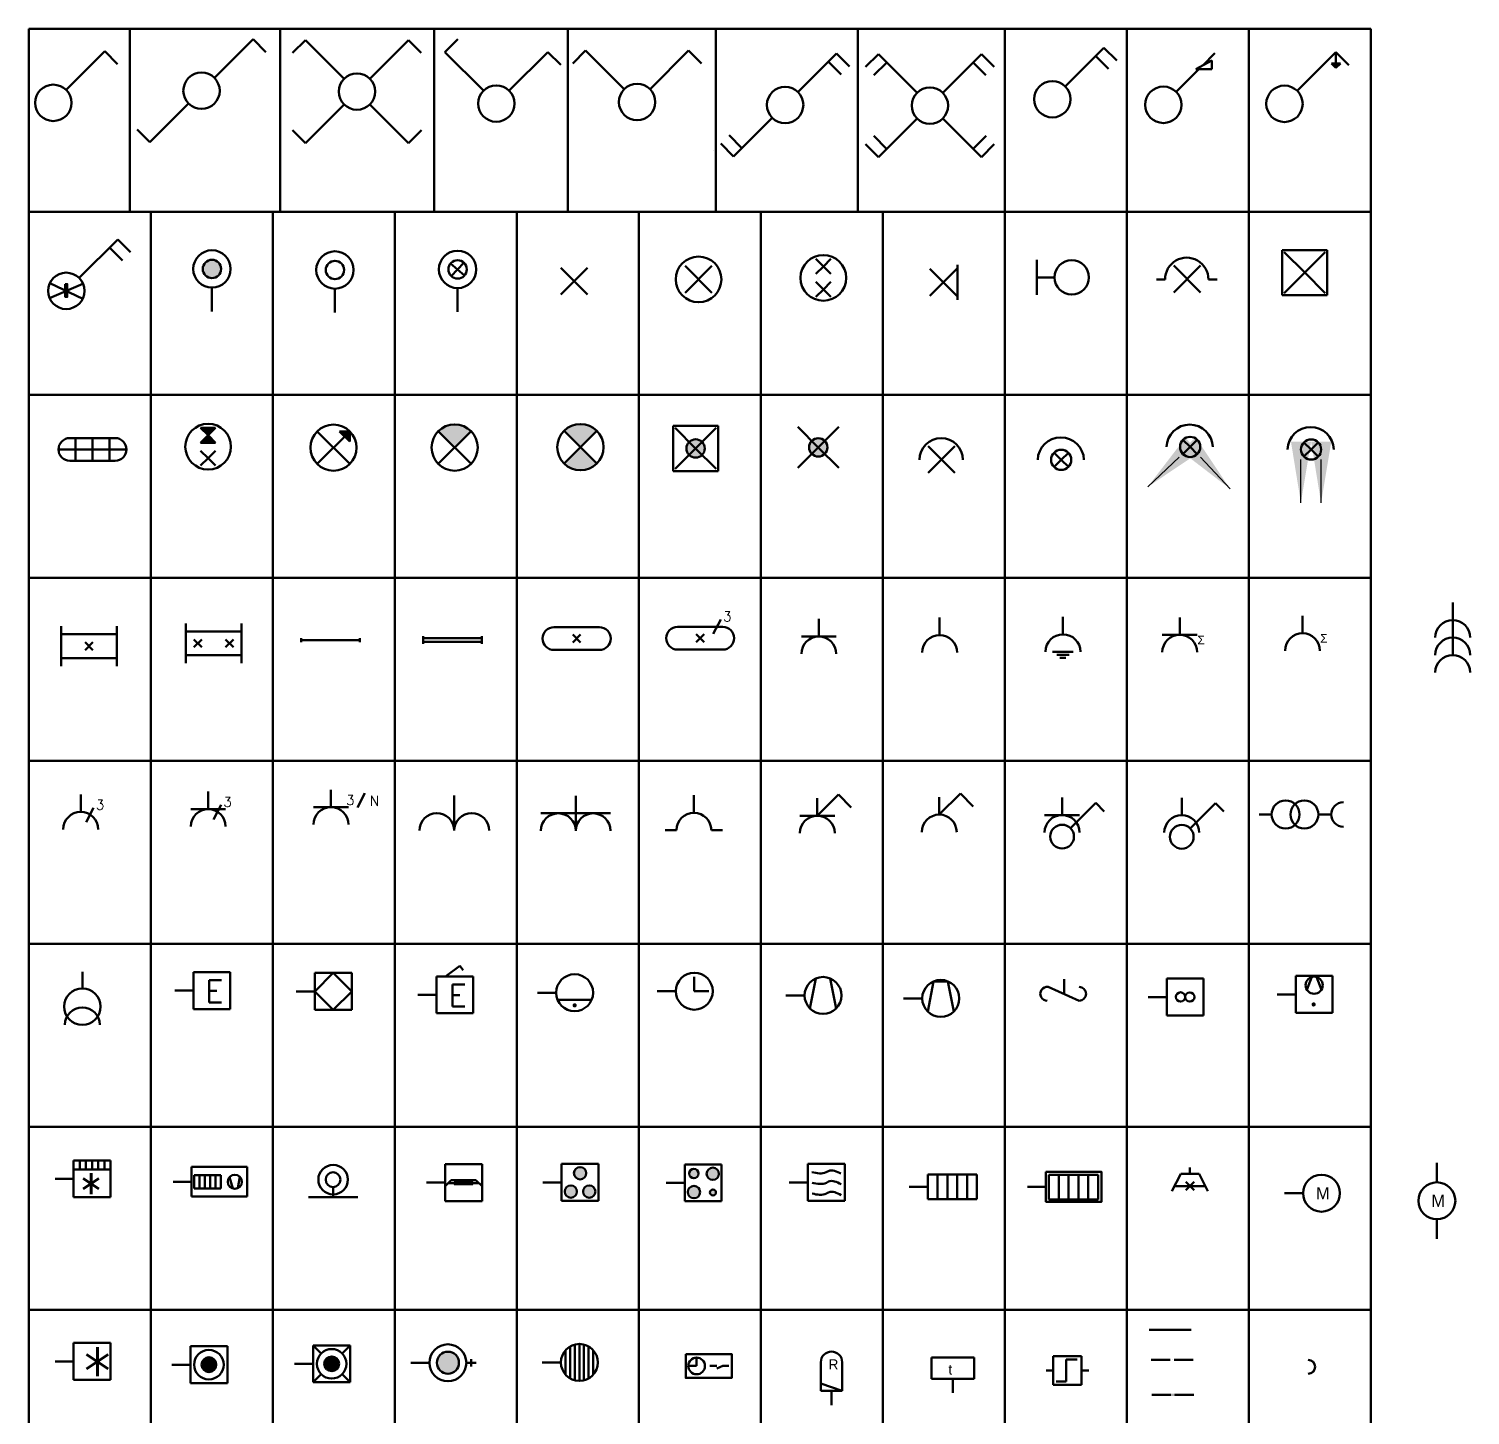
# Model space of a CAD drawing. Header units: millimetres. Extents: x 233497.7 to 233515.2, y 15916.2 to 15927.4.
# Drawn here: x 233508.78 to 233514.68, y 15921.74 to 15927.42 of the extents above; entities that cross this region are included whole.
import ezdxf

# ---------------------------------------------------------------- set-up
doc = ezdxf.new("R2010")
doc.units = ezdxf.units.MM
doc.header["$LTSCALE"] = 8
doc.layers.add('S_2', color=7, linetype='Continuous', lineweight=50)
doc.styles.add('ROMANS', font='romans')
doc.styles.get("Standard").update_dxf_attribs({"font": 'BRLNSR.TTF'})
doc.styles.add('TXT', font='romans.shx')
doc.dimstyles.new('ISO-25', dxfattribs={"dimtxt": 0.2, "dimasz": 0.25, "dimexe": 0.25, "dimexo": 0.009, "dimgap": 0.05, "dimtad": 1, "dimzin": 1, "dimdsep": 46, "dimtxsty": 'Standard', "dimblk": 'ARCHTICK', "dimcen": 0.25, "dimclrd": 3, "dimclre": 1, "dimclrt": 2, "dimadec": 0, "dimazin": 0, "dimtfac": 1, "dimtmove": 1, "dimatfit": 3, "dimfxl": 1, "dimarcsym": 0})

# ---------------------------------------------------------------- blocks, each defined once
blk = doc.blocks.new('A$C19B327CB')
for p, q in [((2, 6.17), (8.17, 0)), ((8.17, 6.17), (2, 0))]:
    blk.add_line(p, q)
blk.add_arc((5, 3), 5, 360, 180)
blk = doc.blocks.new('_ArchTick')
at = {"color": 0, "linetype": 'ByBlock', "const_width": 0.15}
blk.add_lwpolyline([(-0.5, -0.5), (0.5, 0.5)], dxfattribs=at)

msp = doc.modelspace()

# ---------------------------------------------------------------- hatches: boundary and pattern name
at = {"layer": 'S_2'}
for points in [[(233514.1344, 15927.2628), (233514.1524, 15927.2807), (233514.1165, 15927.2807)], [(233510.59, 15925.7735, 0.414214), (233510.456, 15925.7735), (233510.523, 15925.7065)], [(233511.1051, 15925.775, 0.414214), (233510.9711, 15925.775), (233511.0381, 15925.708)], [(233511.006, 15923.4202, 1), (233511.0232, 15923.4202, 1)], [(233514.0344, 15923.424, 1), (233514.0516, 15923.424, 1)], [(233509.5461, 15921.9478, 1), (233509.4856, 15921.9478, 1)], [(233510.0493, 15921.9514, 1), (233509.9888, 15921.9514, 1)], [(233510.5407, 15921.9556, 1), (233510.45, 15921.9556, 1)]]:
    msp.add_hatch(color=256, dxfattribs=at).paths.add_polyline_path(points)
at = {"layer": 'S_2', "ltscale": 2}
h = msp.add_hatch(color=256, dxfattribs=at)
h.dxf.hatch_style = 1
edge = h.paths.add_edge_path()
edge.add_arc((233509.5284, 15926.4384), 0.0376, 0, 360)
at = {"layer": 'S_2', "ltscale": 0.3}
h = msp.add_hatch(color=256, dxfattribs=at)
h.dxf.hatch_style = 1
h.paths.add_polyline_path([(233508.9274, 15926.3765), (233508.9351, 15926.3765), (233508.9351, 15926.3235), (233508.9274, 15926.3235)])
h = msp.add_hatch(color=256, dxfattribs=at)
h.dxf.hatch_style = 1
h.paths.add_polyline_path([(233509.482, 15925.7879), (233509.5128, 15925.7571), (233509.5435, 15925.7879)])
h.paths.add_polyline_path([(233509.482, 15925.7264), (233509.5435, 15925.7264), (233509.5128, 15925.7571)])
at = {"layer": 'S_2'}
h = msp.add_hatch(color=256, dxfattribs=at)
h.paths.add_polyline_path([(233510.0933, 15925.7728), (233510.0511, 15925.7728), (233510.0722, 15925.7517)])
h.paths.add_polyline_path([(233510.0933, 15925.7728), (233510.0722, 15925.7517), (233510.0933, 15925.7306)])
at = {"layer": 'S_2', "ltscale": 2}
h = msp.add_hatch(color=256, dxfattribs=at)
h.dxf.hatch_style = 1
edge = h.paths.add_edge_path()
edge.add_arc((233512.0129, 15925.7072), 0.0376, 0, 360)
at = {"layer": 'S_2', "ltscale": 0.3}
h = msp.add_hatch(color=256, dxfattribs=at)
h.dxf.hatch_style = 1
h.paths.add_polyline_path([(233511.1051, 15925.641), (233511.0381, 15925.708), (233510.9711, 15925.641, 0.414214)])
at = {"layer": 'S_2', "ltscale": 2}
h = msp.add_hatch(color=256, dxfattribs=at)
h.dxf.hatch_style = 1
edge = h.paths.add_edge_path()
edge.add_arc((233511.5102, 15925.7027), 0.0376, 0, 360)
at = {"layer": 'S_2'}
h = msp.add_hatch(color=256, dxfattribs=at)
h.paths.add_polyline_path([(233511.0621, 15922.7325, 1), (233511.0117, 15922.7325, 1)])
h.paths.add_polyline_path([(233511.0999, 15922.6569, 1), (233511.0495, 15922.6569, 1)])
h.paths.add_polyline_path([(233511.0243, 15922.6569, 1), (233510.9739, 15922.6569, 1)])
h = msp.add_hatch(color=256, dxfattribs=at)
h.paths.add_polyline_path([(233511.5224, 15922.7309, 1), (233511.484, 15922.7309, 1)])
h.paths.add_polyline_path([(233511.6059, 15922.7302, 1), (233511.5555, 15922.7302, 1)])
h.paths.add_polyline_path([(233511.5937, 15922.6536, 1), (233511.5692, 15922.6536, 1)])
h.paths.add_polyline_path([(233511.5289, 15922.6553, 1), (233511.4785, 15922.6553, 1)])

# ---------------------------------------------------------------- linework, layer by layer
at = {"layer": 'S_2', "ltscale": 0.3}
for p, q in [((233508.778, 15916.1725), (233508.778, 15927.4225)), ((233509.1919, 15927.4225), (233509.1919, 15926.6725)), ((233509.8076, 15927.4225), (233509.8076, 15926.6725)), ((233510.4387, 15927.4225), (233510.4387, 15926.6725)), ((233510.9871, 15927.4225), (233510.9871, 15926.6725)), ((233511.5927, 15927.4225), (233511.5927, 15926.6725)), ((233512.175, 15927.4225), (233512.175, 15926.6725)), ((233513.1757, 15927.2848), (233513.1757, 15927.2848)), ((233513.6251, 15927.293), (233513.5606, 15927.257)), ((233513.6251, 15927.257), (233513.6251, 15927.293)), ((233513.5606, 15927.257), (233513.6251, 15927.257)), ((233511.5836, 15926.9258), (233511.5836, 15926.9258)), ((233512.233, 15926.9232), (233512.233, 15926.9232)), ((233510.5065, 15926.4612), (233510.5632, 15926.4119)), ((233510.5605, 15926.464), (233510.5092, 15926.4091)), ((233512.5841, 15926.4553), (233512.5841, 15926.3116)), ((233512.909, 15926.4757), (233512.909, 15926.332)), ((233512.9802, 15926.4038), (233512.909, 15926.4038)), ((233508.9999, 15926.378), (233508.8627, 15926.3192)), ((233508.864, 15926.3808), (233508.9986, 15926.3163)), ((233508.9313, 15926.3765), (233508.9313, 15926.38)), ((233508.9313, 15926.32), (233508.9313, 15926.3235)), ((233509.482, 15925.7879), (233509.5435, 15925.7879)), ((233509.482, 15925.7264), (233509.5435, 15925.7264)), ((233513.0086, 15925.6561), (233512.9793, 15925.6854)), ((233513.0086, 15925.6561), (233513.0378, 15925.6854)), ((233513.5368, 15925.709), (233513.5075, 15925.7382)), ((233513.5368, 15925.709), (233513.5075, 15925.6797)), ((233513.5368, 15925.709), (233513.566, 15925.7382)), ((233513.5368, 15925.709), (233513.566, 15925.6797)), ((233514.0325, 15925.6984), (233514.0032, 15925.7277)), ((233514.0325, 15925.6984), (233514.0032, 15925.6692)), ((233514.0325, 15925.6984), (233514.0617, 15925.7277)), ((233514.0325, 15925.6984), (233514.0617, 15925.6692)), ((233513.0086, 15925.6561), (233512.9793, 15925.6269)), ((233513.0086, 15925.6561), (233513.0378, 15925.6269)), ((233511.6135, 15925.0017), (233511.5829, 15924.9425)), ((233510.1552, 15924.2899), (233510.1246, 15924.2307)), ((233510.5214, 15924.2798), (233510.5214, 15924.1367)), ((233511.019, 15924.279), (233511.019, 15924.1359)), ((233509.0431, 15924.2298), (233509.0125, 15924.1706)), ((233509.5655, 15924.2415), (233509.5349, 15924.1823)), ((233511.3862, 15924.1384), (233511.4318, 15924.1384)), ((233511.5749, 15924.1384), (233511.6204, 15924.1384)), ((233510.0257, 15923.5533), (233509.9501, 15923.4777)), ((233510.1013, 15923.4777), (233510.0257, 15923.5533)), ((233511.505, 15923.4782), (233511.505, 15923.5371)), ((233509.9501, 15923.4777), (233510.0257, 15923.4021)), ((233510.0257, 15923.4021), (233510.1013, 15923.4777)), ((233510.9451, 15923.4427), (233511.0845, 15923.4433)), ((233511.5639, 15923.4782), (233511.505, 15923.4782)), ((233511.034, 15921.8814), (233511.034, 15922.0326)), ((233513.4546, 15921.967), (233513.3767, 15921.967)), ((233513.4632, 15921.967), (233513.4636, 15921.967)), ((233513.549, 15921.967), (233513.4711, 15921.967)), ((233513.458, 15921.8247), (233513.3802, 15921.8247)), ((233513.4623, 15921.8246), (233513.4627, 15921.8246)), ((233513.4704, 15921.8246), (233513.4708, 15921.8246)), ((233513.5524, 15921.8246), (233513.4746, 15921.8246))]:
    msp.add_line(p, q, dxfattribs=at)
at = {"layer": 'S_2', "ltscale": 2}
for p, q in [((233508.778, 15927.4225), (233509.278, 15927.4225)), ((233509.278, 15927.4225), (233509.778, 15927.4225)), ((233509.778, 15927.4225), (233510.278, 15927.4225)), ((233510.278, 15927.4225), (233510.778, 15927.4225)), ((233510.778, 15927.4225), (233511.278, 15927.4225)), ((233511.278, 15927.4225), (233511.778, 15927.4225)), ((233511.278, 15927.4225), (233511.778, 15927.4225)), ((233511.778, 15927.4225), (233512.278, 15927.4225)), ((233512.278, 15927.4225), (233512.778, 15927.4225)), ((233512.778, 15927.4225), (233512.778, 15922.1725)), ((233512.778, 15927.4225), (233513.278, 15927.4225)), ((233513.278, 15927.4225), (233513.278, 15922.1725)), ((233513.278, 15927.4225), (233513.778, 15927.4225)), ((233513.778, 15927.4225), (233513.778, 15921.4225)), ((233513.778, 15927.4225), (233514.278, 15927.4225)), ((233514.278, 15916.1725), (233514.278, 15927.4225)), ((233508.778, 15926.6725), (233514.278, 15926.6725)), ((233509.278, 15926.6725), (233509.278, 15922.1725)), ((233509.778, 15926.6725), (233509.778, 15921.4225)), ((233510.278, 15926.6725), (233510.278, 15922.1725)), ((233510.778, 15926.6725), (233510.778, 15922.1725)), ((233511.278, 15926.6725), (233511.278, 15922.1725)), ((233511.778, 15926.6725), (233511.778, 15922.1725)), ((233512.278, 15926.6725), (233512.278, 15922.1725)), ((233508.778, 15925.9225), (233514.278, 15925.9225)), ((233508.778, 15925.1725), (233514.278, 15925.1725)), ((233512.778, 15925.1725), (233512.778, 15921.4225)), ((233513.278, 15925.1725), (233513.278, 15921.4225)), ((233513.778, 15925.1725), (233513.778, 15922.1725)), ((233508.778, 15924.4225), (233514.278, 15924.4225)), ((233508.778, 15923.6725), (233514.278, 15923.6725)), ((233508.778, 15922.9225), (233514.278, 15922.9225)), ((233508.778, 15922.1725), (233509.278, 15922.1725)), ((233509.278, 15922.1725), (233509.778, 15922.1725)), ((233509.278, 15922.1725), (233509.278, 15921.4225)), ((233509.778, 15922.1725), (233510.278, 15922.1725)), ((233510.278, 15922.1725), (233510.778, 15922.1725)), ((233510.278, 15922.1725), (233510.278, 15921.4225)), ((233510.778, 15922.1725), (233511.278, 15922.1725)), ((233510.778, 15922.1725), (233510.778, 15921.4225)), ((233511.278, 15922.1725), (233511.778, 15922.1725)), ((233511.278, 15922.1725), (233511.278, 15921.4225)), ((233511.778, 15922.1725), (233512.278, 15922.1725)), ((233511.778, 15922.1725), (233511.778, 15921.4225)), ((233512.278, 15922.1725), (233512.778, 15922.1725)), ((233512.278, 15921.4225), (233512.278, 15922.1725)), ((233512.778, 15922.1725), (233513.278, 15922.1725)), ((233513.278, 15922.1725), (233513.778, 15922.1725)), ((233513.778, 15922.1725), (233514.278, 15922.1725))]:
    msp.add_line(p, q, dxfattribs=at)
at = {"layer": 'S_2'}
for p, q in [((233509.5384, 15927.2215), (233509.6967, 15927.3798)), ((233509.6967, 15927.3798), (233509.7494, 15927.3269)), ((233509.9115, 15927.3765), (233509.8587, 15927.3238)), ((233509.9114, 15927.3765), (233510.0697, 15927.2182)), ((233510.1753, 15927.2182), (233510.3336, 15927.3765)), ((233510.3336, 15927.3765), (233510.3863, 15927.3237)), ((233510.5354, 15927.3801), (233510.4826, 15927.3274)), ((233513.0249, 15927.1868), (233513.1832, 15927.3451)), ((233513.1832, 15927.3451), (233513.2359, 15927.2923)), ((233508.9308, 15927.172), (233509.0891, 15927.3303)), ((233509.0891, 15927.3303), (233509.1418, 15927.2775)), ((233510.4826, 15927.3274), (233510.6409, 15927.1691)), ((233510.7464, 15927.1691), (233510.9047, 15927.3274)), ((233510.9047, 15927.3274), (233510.9574, 15927.2745)), ((233511.0597, 15927.3334), (233511.0069, 15927.2807)), ((233511.0597, 15927.3335), (233511.218, 15927.1751)), ((233511.3235, 15927.1751), (233511.4818, 15927.3335)), ((233511.4818, 15927.3335), (233511.5345, 15927.2806)), ((233511.9299, 15927.1633), (233512.0882, 15927.3216)), ((233512.0543, 15927.2877), (233512.1071, 15927.2348)), ((233512.0882, 15927.3216), (233512.141, 15927.2687)), ((233512.2594, 15927.3189), (233512.2066, 15927.2662)), ((233512.2933, 15927.2849), (233512.2405, 15927.2322)), ((233512.2593, 15927.3189), (233512.4176, 15927.1606)), ((233512.5232, 15927.1606), (233512.6815, 15927.3189)), ((233512.6476, 15927.285), (233512.7003, 15927.2322)), ((233512.6815, 15927.3189), (233512.7342, 15927.2661)), ((233513.1493, 15927.3112), (233513.2021, 15927.2584)), ((233513.5889, 15927.2727), (233513.6383, 15927.3222)), ((233513.9761, 15927.168), (233514.1344, 15927.3263)), ((233514.1344, 15927.2628), (233514.1165, 15927.2807)), ((233514.1165, 15927.2807), (233514.1524, 15927.2807)), ((233514.1344, 15927.3263), (233514.1871, 15927.2735)), ((233514.1344, 15927.3263), (233514.1344, 15927.2628)), ((233514.1344, 15927.2628), (233514.1524, 15927.2807)), ((233513.48, 15927.1639), (233513.5731, 15927.257)), ((233509.2745, 15926.9576), (233509.4328, 15927.1159)), ((233509.9114, 15926.9544), (233510.0697, 15927.1127)), ((233510.1753, 15927.1127), (233510.3336, 15926.9544)), ((233511.6661, 15926.8994), (233511.8244, 15927.0577)), ((233512.2593, 15926.8968), (233512.4176, 15927.0551)), ((233512.5232, 15927.0551), (233512.6815, 15926.8968)), ((233509.2218, 15927.0105), (233509.2745, 15926.9576)), ((233509.8587, 15927.0072), (233509.9114, 15926.9544)), ((233510.3864, 15927.0071), (233510.3336, 15926.9544)), ((233511.6473, 15926.9861), (233511.7, 15926.9333)), ((233511.6134, 15926.9522), (233511.6661, 15926.8994)), ((233512.2066, 15926.9496), (233512.2593, 15926.8968)), ((233512.2405, 15926.9835), (233512.2932, 15926.9307)), ((233512.7004, 15926.9834), (233512.6475, 15926.9307)), ((233512.7343, 15926.9495), (233512.6815, 15926.8968)), ((233508.9841, 15926.4014), (233509.1424, 15926.5597)), ((233509.1085, 15926.5258), (233509.1612, 15926.4729)), ((233509.1424, 15926.5597), (233509.1951, 15926.5068)), ((233513.9137, 15926.5159), (233513.9137, 15926.331)), ((233514.0986, 15926.5159), (233513.9137, 15926.5159)), ((233514.0986, 15926.331), (233514.0986, 15926.5159)), ((233512.0339, 15926.4487), (233512.0031, 15926.4794)), ((233512.0339, 15926.4487), (233512.0646, 15926.4794)), ((233514.0062, 15926.4235), (233513.9221, 15926.5075)), ((233514.0062, 15926.4235), (233514.0902, 15926.5075)), ((233510.9577, 15926.443), (233511.0675, 15926.3333)), ((233511.0675, 15926.443), (233510.9577, 15926.3333)), ((233511.4678, 15926.4505), (233511.5775, 15926.3407)), ((233511.5775, 15926.4505), (233511.4678, 15926.3407)), ((233512.0339, 15926.4487), (233512.0031, 15926.418)), ((233512.0339, 15926.4487), (233512.0646, 15926.418)), ((233512.4706, 15926.4383), (233512.5804, 15926.3286)), ((233512.5804, 15926.4383), (233512.4706, 15926.3286)), ((233513.434, 15926.3958), (233513.3985, 15926.3958)), ((233513.4696, 15926.4522), (233513.5793, 15926.3425)), ((233513.5793, 15926.4522), (233513.4696, 15926.3425)), ((233513.6119, 15926.3958), (233513.6474, 15926.3958)), ((233514.0062, 15926.4235), (233513.9221, 15926.3394)), ((233514.0062, 15926.4235), (233514.0902, 15926.3394)), ((233509.5284, 15926.2641), (233509.5284, 15926.3618)), ((233510.0324, 15926.2597), (233510.0324, 15926.3574)), ((233510.5349, 15926.2622), (233510.5349, 15926.3599)), ((233512.0339, 15926.3545), (233512.0031, 15926.3852)), ((233512.0339, 15926.3545), (233512.0031, 15926.3238)), ((233512.0339, 15926.3545), (233512.0646, 15926.3852)), ((233512.0339, 15926.3545), (233512.0646, 15926.3238)), ((233513.9137, 15926.331), (233514.0986, 15926.331)), ((233508.9458, 15925.7452), (233509.1318, 15925.7452)), ((233508.969, 15925.6522), (233508.969, 15925.7452)), ((233509.0388, 15925.7452), (233509.0388, 15925.6522)), ((233509.1086, 15925.7452), (233509.1086, 15925.6522)), ((233509.5128, 15925.7571), (233509.482, 15925.7879)), ((233509.5128, 15925.7571), (233509.482, 15925.7264)), ((233509.5128, 15925.7571), (233509.5435, 15925.7879)), ((233509.5128, 15925.7571), (233509.5435, 15925.7264)), ((233509.9597, 15925.7728), (233510.0933, 15925.6392)), ((233509.9597, 15925.6392), (233510.0933, 15925.7728)), ((233510.0933, 15925.7728), (233510.0511, 15925.7728)), ((233510.0511, 15925.7728), (233510.0933, 15925.7306)), ((233510.0933, 15925.7728), (233510.0933, 15925.7306)), ((233510.456, 15925.7735), (233510.59, 15925.6394)), ((233510.456, 15925.6394), (233510.59, 15925.7735)), ((233510.9711, 15925.775), (233511.1051, 15925.641)), ((233510.9711, 15925.641), (233511.1051, 15925.775)), ((233511.4177, 15925.7951), (233511.4177, 15925.6102)), ((233511.6027, 15925.7951), (233511.4177, 15925.7951)), ((233511.5102, 15925.7027), (233511.4261, 15925.7867)), ((233511.5102, 15925.7027), (233511.5943, 15925.7867)), ((233511.6027, 15925.6102), (233511.6027, 15925.7951)), ((233512.0129, 15925.7072), (233511.9289, 15925.7913)), ((233512.0129, 15925.7072), (233512.097, 15925.7913)), ((233508.8993, 15925.6987), (233509.1783, 15925.6987)), ((233509.5128, 15925.6629), (233509.482, 15925.6936)), ((233509.5128, 15925.6629), (233509.5435, 15925.6936)), ((233511.5102, 15925.7027), (233511.4261, 15925.6186)), ((233511.5102, 15925.7027), (233511.5943, 15925.6186)), ((233512.0129, 15925.7072), (233511.9289, 15925.6232)), ((233512.0129, 15925.7072), (233512.097, 15925.6232)), ((233509.1318, 15925.6522), (233508.9458, 15925.6522)), ((233509.5128, 15925.6629), (233509.482, 15925.6322)), ((233509.5128, 15925.6629), (233509.5435, 15925.6322)), ((233511.4177, 15925.6102), (233511.6027, 15925.6102)), ((233514.6129, 15925.0708), (233514.6129, 15924.9993)), ((233509.4215, 15924.9854), (233509.4215, 15924.8225)), ((233509.6495, 15924.9528), (233509.6495, 15924.9854)), ((233512.0151, 15925.0039), (233512.0151, 15924.9324)), ((233512.5103, 15925.0093), (233512.5103, 15924.9377)), ((233513.0156, 15925.0125), (233513.0156, 15924.9409)), ((233513.4943, 15925.0103), (233513.4943, 15924.9388)), ((233513.9974, 15925.017), (233513.9974, 15924.9454)), ((233514.6129, 15924.9993), (233514.6129, 15924.9277)), ((233508.9105, 15924.9739), (233508.9105, 15924.8111)), ((233508.9105, 15924.9413), (233509.1384, 15924.9413)), ((233509.1384, 15924.9413), (233509.1384, 15924.9739)), ((233509.1384, 15924.9413), (233509.1384, 15924.8111)), ((233509.4215, 15924.9528), (233509.6495, 15924.9528)), ((233509.4867, 15924.8877), (233509.4541, 15924.9202)), ((233509.4541, 15924.8877), (233509.4867, 15924.9202)), ((233509.6169, 15924.8877), (233509.5843, 15924.9202)), ((233509.5843, 15924.8877), (233509.6169, 15924.9202)), ((233509.6495, 15924.9528), (233509.6495, 15924.8225)), ((233509.8939, 15924.9175), (233509.8939, 15924.9255)), ((233509.8939, 15924.9175), (233510.0539, 15924.9175)), ((233509.8939, 15924.9175), (233509.8939, 15924.9095)), ((233510.0539, 15924.9175), (233510.1339, 15924.9175)), ((233510.1339, 15924.9175), (233510.1339, 15924.9255)), ((233510.1339, 15924.9175), (233510.1339, 15924.9095)), ((233510.3945, 15924.9257), (233510.3945, 15924.9337)), ((233510.3945, 15924.9257), (233510.5545, 15924.9257)), ((233510.3945, 15924.9257), (233510.3945, 15924.9177)), ((233510.3945, 15924.9097), (233510.3945, 15924.9177)), ((233510.5545, 15924.9257), (233510.6345, 15924.9257)), ((233510.6345, 15924.9257), (233510.6345, 15924.9337)), ((233510.6345, 15924.9257), (233510.6345, 15924.9177)), ((233510.6345, 15924.9097), (233510.6345, 15924.9177)), ((233510.93, 15924.97), (233511.116, 15924.97)), ((233511.0393, 15924.9072), (233511.0067, 15924.9398)), ((233511.0067, 15924.9072), (233511.0393, 15924.9398)), ((233511.436, 15924.9714), (233511.622, 15924.9714)), ((233511.5453, 15924.9086), (233511.5127, 15924.9412)), ((233511.5127, 15924.9086), (233511.5453, 15924.9412)), ((233512.0151, 15924.9324), (233511.9436, 15924.9324)), ((233512.0151, 15924.9324), (233512.0867, 15924.9324)), ((233513.4943, 15924.9388), (233513.4228, 15924.9388)), ((233513.4943, 15924.9388), (233513.5659, 15924.9388)), ((233514.6129, 15924.9277), (233514.6129, 15924.8562)), ((233509.0407, 15924.8762), (233509.0082, 15924.9087)), ((233509.0082, 15924.8762), (233509.0407, 15924.9087)), ((233510.3945, 15924.9097), (233510.5545, 15924.9097)), ((233510.3945, 15924.9097), (233510.3945, 15924.9017)), ((233510.5545, 15924.9097), (233510.6345, 15924.9097)), ((233510.6345, 15924.9097), (233510.6345, 15924.9017)), ((233511.116, 15924.877), (233510.93, 15924.877)), ((233511.622, 15924.8784), (233511.436, 15924.8784)), ((233513.0581, 15924.8694), (233512.9731, 15924.8694)), ((233509.1384, 15924.8436), (233508.9105, 15924.8436)), ((233509.6495, 15924.8551), (233509.4215, 15924.8551)), ((233513.0156, 15924.8569), (233512.9906, 15924.8569)), ((233513.0156, 15924.8444), (233513.0031, 15924.8444)), ((233513.0156, 15924.8569), (233513.0406, 15924.8569)), ((233513.0156, 15924.8444), (233513.0281, 15924.8444)), ((233508.9906, 15924.2848), (233508.9906, 15924.2132)), ((233509.513, 15924.2965), (233509.513, 15924.225)), ((233510.0162, 15924.3042), (233510.0162, 15924.2326)), ((233511.5033, 15924.2815), (233511.5033, 15924.21)), ((233512.0089, 15924.1975), (233512.0957, 15924.2843)), ((233512.0089, 15924.2691), (233512.0089, 15924.1975)), ((233512.0957, 15924.2843), (233512.1484, 15924.2315)), ((233512.5087, 15924.202), (233512.5955, 15924.2888)), ((233512.5087, 15924.2736), (233512.5087, 15924.202)), ((233512.5955, 15924.2888), (233512.6482, 15924.236)), ((233513.0121, 15924.2721), (233513.0121, 15924.2005)), ((233513.5025, 15924.2714), (233513.5025, 15924.1999)), ((233509.513, 15924.225), (233509.4414, 15924.225)), ((233509.513, 15924.225), (233509.5845, 15924.225)), ((233510.0162, 15924.2326), (233509.9447, 15924.2326)), ((233510.0162, 15924.2326), (233510.0878, 15924.2326)), ((233513.0466, 15924.1463), (233513.1499, 15924.2497)), ((233513.1499, 15924.2497), (233513.1843, 15924.2152)), ((233513.537, 15924.1457), (233513.6403, 15924.249)), ((233513.6403, 15924.249), (233513.6747, 15924.2145)), ((233510.9475, 15924.2075), (233510.8759, 15924.2075)), ((233510.9475, 15924.2075), (233511.019, 15924.2075)), ((233511.0906, 15924.2075), (233511.019, 15924.2075)), ((233511.0906, 15924.2075), (233511.1621, 15924.2075)), ((233512.0089, 15924.1975), (233511.9374, 15924.1975)), ((233512.0089, 15924.1975), (233512.0805, 15924.1975)), ((233513.0121, 15924.2005), (233512.9406, 15924.2005)), ((233513.0121, 15924.2005), (233513.0837, 15924.2005)), ((233513.8706, 15924.2026), (233513.8193, 15924.2026)), ((233514.0625, 15924.2026), (233514.1139, 15924.2026)), ((233510.4859, 15923.5389), (233510.5443, 15923.5826)), ((233510.5443, 15923.5826), (233510.5573, 15923.5652)), ((233508.9973, 15923.5583), (233508.9973, 15923.4898)), ((233509.4522, 15923.5563), (233509.6034, 15923.5563)), ((233509.4522, 15923.4051), (233509.4522, 15923.5563)), ((233509.4522, 15923.4807), (233509.4522, 15923.5185)), ((233509.5026, 15923.5563), (233509.4774, 15923.5563)), ((233509.553, 15923.5563), (233509.5782, 15923.5563)), ((233509.6034, 15923.5563), (233509.6034, 15923.4051)), ((233509.9501, 15923.5533), (233510.1013, 15923.5533)), ((233509.9501, 15923.4021), (233509.9501, 15923.5533)), ((233509.9501, 15923.4777), (233509.9501, 15923.5155)), ((233510.0005, 15923.5533), (233509.9753, 15923.5533)), ((233510.0509, 15923.5533), (233510.0761, 15923.5533)), ((233510.1013, 15923.5533), (233510.1013, 15923.4021)), ((233510.4481, 15923.5389), (233510.5993, 15923.5389)), ((233510.4481, 15923.3877), (233510.4481, 15923.5389)), ((233510.4481, 15923.4633), (233510.4481, 15923.5011)), ((233510.4985, 15923.5389), (233510.4733, 15923.5389)), ((233510.5489, 15923.5389), (233510.5741, 15923.5389)), ((233510.5993, 15923.5389), (233510.5993, 15923.3877)), ((233513.0201, 15923.528), (233513.0201, 15923.4676)), ((233513.4408, 15923.5302), (233513.592, 15923.5302)), ((233513.4408, 15923.379), (233513.4408, 15923.5302)), ((233513.4912, 15923.5302), (233513.466, 15923.5302)), ((233513.5416, 15923.5302), (233513.5668, 15923.5302)), ((233513.592, 15923.5302), (233513.592, 15923.379)), ((233513.9695, 15923.5407), (233514.1207, 15923.5407)), ((233513.9695, 15923.3895), (233513.9695, 15923.5407)), ((233513.9695, 15923.4651), (233513.9695, 15923.5029)), ((233514.0199, 15923.5407), (233513.9947, 15923.5407)), ((233514.0349, 15923.5367), (233514.0156, 15923.4835)), ((233514.0745, 15923.4834), (233514.0543, 15923.537)), ((233514.0703, 15923.5407), (233514.0955, 15923.5407)), ((233514.1207, 15923.5407), (233514.1207, 15923.3895)), ((233509.4522, 15923.4807), (233509.3757, 15923.4807)), ((233509.4522, 15923.4807), (233509.4522, 15923.4807)), ((233509.9501, 15923.4777), (233509.8736, 15923.4777)), ((233509.9501, 15923.4777), (233509.9501, 15923.4777)), ((233510.4481, 15923.4633), (233510.3716, 15923.4633)), ((233510.4481, 15923.4633), (233510.4481, 15923.4633)), ((233510.939, 15923.4723), (233510.8626, 15923.4723)), ((233510.939, 15923.4723), (233510.939, 15923.4723)), ((233511.4294, 15923.4782), (233511.353, 15923.4782)), ((233511.4294, 15923.4782), (233511.4294, 15923.4782)), ((233511.9568, 15923.4611), (233511.8803, 15923.4611)), ((233511.9568, 15923.4611), (233511.9568, 15923.4611)), ((233512.4392, 15923.449), (233512.3627, 15923.449)), ((233512.4392, 15923.449), (233512.4392, 15923.449)), ((233512.9549, 15923.496), (233513.0816, 15923.4389)), ((233513.4408, 15923.4546), (233513.3643, 15923.4546)), ((233513.4408, 15923.4546), (233513.4408, 15923.4924)), ((233513.4408, 15923.4546), (233513.4408, 15923.4546)), ((233513.9695, 15923.4651), (233513.893, 15923.4651)), ((233513.9695, 15923.4651), (233513.9695, 15923.4651)), ((233509.6034, 15923.4051), (233509.4522, 15923.4051)), ((233510.1013, 15923.4021), (233509.9501, 15923.4021)), ((233510.5993, 15923.3877), (233510.4481, 15923.3877)), ((233514.1207, 15923.3895), (233513.9695, 15923.3895)), ((233514.1207, 15923.3895), (233513.9695, 15923.3895)), ((233513.592, 15923.379), (233513.4408, 15923.379)), ((233508.9617, 15922.7848), (233509.1129, 15922.7848)), ((233508.9617, 15922.6336), (233508.9617, 15922.7848)), ((233508.9617, 15922.7092), (233508.9617, 15922.747)), ((233508.9617, 15922.747), (233509.1129, 15922.747)), ((233509.0121, 15922.7848), (233508.9869, 15922.7848)), ((233508.9869, 15922.7848), (233508.9869, 15922.747)), ((233509.0121, 15922.747), (233509.0121, 15922.7848)), ((233509.0877, 15922.747), (233509.0121, 15922.747)), ((233509.0373, 15922.7848), (233509.0373, 15922.747)), ((233509.0373, 15922.747), (233509.0625, 15922.747)), ((233509.0625, 15922.747), (233509.0625, 15922.7848)), ((233509.0625, 15922.7848), (233509.0877, 15922.7848)), ((233509.0877, 15922.7848), (233509.0877, 15922.747)), ((233509.1129, 15922.7848), (233509.1129, 15922.6336)), ((233509.4448, 15922.7587), (233509.673, 15922.7587)), ((233509.4448, 15922.6364), (233509.4448, 15922.7587)), ((233509.673, 15922.7587), (233509.673, 15922.6364)), ((233510.4839, 15922.7697), (233510.6351, 15922.7697)), ((233510.4839, 15922.6185), (233510.4839, 15922.7697)), ((233510.4839, 15922.6941), (233510.4839, 15922.7319)), ((233510.5343, 15922.7697), (233510.5091, 15922.7697)), ((233510.5847, 15922.7697), (233510.6099, 15922.7697)), ((233510.6351, 15922.7697), (233510.6351, 15922.6185)), ((233510.9613, 15922.7703), (233511.1125, 15922.7703)), ((233510.9613, 15922.6191), (233510.9613, 15922.7703)), ((233510.9613, 15922.6947), (233510.9613, 15922.7325)), ((233511.0117, 15922.7703), (233510.9865, 15922.7703)), ((233511.0621, 15922.7703), (233511.0873, 15922.7703)), ((233511.1125, 15922.7703), (233511.1125, 15922.6191)), ((233511.4659, 15922.7687), (233511.6171, 15922.7687)), ((233511.4659, 15922.6175), (233511.4659, 15922.7687)), ((233511.5163, 15922.7687), (233511.4911, 15922.7687)), ((233511.5667, 15922.7687), (233511.5919, 15922.7687)), ((233511.6171, 15922.7687), (233511.6171, 15922.6175)), ((233511.9708, 15922.7705), (233512.122, 15922.7705)), ((233511.9708, 15922.6193), (233511.9708, 15922.7705)), ((233511.9708, 15922.6949), (233511.9708, 15922.7327)), ((233512.0212, 15922.7705), (233511.996, 15922.7705)), ((233512.0716, 15922.7705), (233512.0968, 15922.7705)), ((233512.122, 15922.7705), (233512.122, 15922.6193)), ((233513.5358, 15922.73), (233513.5358, 15922.7555)), ((233514.548, 15922.6951), (233514.548, 15922.7751)), ((233508.9617, 15922.7092), (233508.8853, 15922.7092)), ((233508.9617, 15922.7092), (233508.9617, 15922.7092)), ((233509.4448, 15922.6975), (233509.369, 15922.6975)), ((233509.4555, 15922.6973), (233509.4555, 15922.7247)), ((233509.5651, 15922.7247), (233509.4555, 15922.7247)), ((233509.4555, 15922.6973), (233509.4555, 15922.6973)), ((233509.4555, 15922.6973), (233509.4555, 15922.6699)), ((233509.4774, 15922.6699), (233509.4774, 15922.7247)), ((233509.4774, 15922.7247), (233509.4993, 15922.7247)), ((233509.4993, 15922.7247), (233509.4993, 15922.6699)), ((233509.5212, 15922.6699), (233509.5212, 15922.7247)), ((233509.5212, 15922.7247), (233509.5432, 15922.7247)), ((233509.5432, 15922.7247), (233509.5432, 15922.6699)), ((233509.5651, 15922.6699), (233509.5651, 15922.7247)), ((233509.6002, 15922.7166), (233509.6135, 15922.6695)), ((233509.6429, 15922.7178), (233509.6348, 15922.6711)), ((233510.0249, 15922.6759), (233510.0249, 15922.6456)), ((233510.4839, 15922.6941), (233510.4075, 15922.6941)), ((233510.4839, 15922.679), (233510.5089, 15922.7039)), ((233510.4839, 15922.6941), (233510.4839, 15922.6941)), ((233510.4964, 15922.6915), (233510.521, 15922.6915)), ((233510.6102, 15922.7039), (233510.5089, 15922.7039)), ((233510.5974, 15922.6915), (233510.6226, 15922.6915)), ((233510.6351, 15922.679), (233510.6102, 15922.7039)), ((233510.9613, 15922.6947), (233510.8848, 15922.6947)), ((233510.9613, 15922.6947), (233510.9613, 15922.6947)), ((233511.4659, 15922.6931), (233511.3895, 15922.6931)), ((233511.4659, 15922.6931), (233511.4659, 15922.7309)), ((233511.4659, 15922.6931), (233511.4659, 15922.6931)), ((233511.9708, 15922.6949), (233511.8944, 15922.6949)), ((233511.9708, 15922.6949), (233511.9708, 15922.6949)), ((233512.4615, 15922.6768), (233512.385, 15922.6768)), ((233512.4615, 15922.6768), (233512.4615, 15922.7272)), ((233512.6631, 15922.7272), (233512.4615, 15922.7272)), ((233512.4615, 15922.6768), (233512.4615, 15922.6768)), ((233512.4615, 15922.6768), (233512.4615, 15922.6264)), ((233512.5018, 15922.6264), (233512.5018, 15922.7272)), ((233512.5018, 15922.7272), (233512.5421, 15922.7272)), ((233512.5421, 15922.7272), (233512.5421, 15922.6264)), ((233512.5824, 15922.6264), (233512.5824, 15922.7272)), ((233512.5824, 15922.7272), (233512.6227, 15922.7272)), ((233512.6227, 15922.7272), (233512.6227, 15922.6264)), ((233512.6631, 15922.6264), (233512.6631, 15922.7272)), ((233512.946, 15922.6767), (233512.8702, 15922.6767)), ((233512.9583, 15922.6751), (233512.9583, 15922.7255)), ((233513.1599, 15922.7255), (233512.9583, 15922.7255)), ((233512.9583, 15922.6751), (233512.9583, 15922.6751)), ((233512.9583, 15922.6751), (233512.9583, 15922.6247)), ((233512.9986, 15922.6247), (233512.9986, 15922.7255)), ((233512.9986, 15922.7255), (233513.0389, 15922.7255)), ((233513.0389, 15922.7255), (233513.0389, 15922.6247)), ((233513.0793, 15922.6247), (233513.0793, 15922.7255)), ((233513.0793, 15922.7255), (233513.1196, 15922.7255)), ((233513.1196, 15922.7255), (233513.1196, 15922.6247)), ((233513.1599, 15922.6247), (233513.1599, 15922.7255)), ((233513.4624, 15922.6582), (233513.4983, 15922.73)), ((233513.4733, 15922.68), (233513.5983, 15922.68)), ((233513.4983, 15922.73), (233513.5733, 15922.73)), ((233513.5528, 15922.697), (233513.5189, 15922.6631)), ((233513.5189, 15922.697), (233513.5528, 15922.6631)), ((233513.5733, 15922.73), (233513.61, 15922.6582)), ((233509.1129, 15922.6336), (233508.9617, 15922.6336)), ((233509.673, 15922.6364), (233509.4448, 15922.6364)), ((233509.4555, 15922.6699), (233509.5651, 15922.6699)), ((233509.4555, 15922.6699), (233509.4774, 15922.6699)), ((233509.4993, 15922.6699), (233509.5212, 15922.6699)), ((233510.0249, 15922.6336), (233509.9241, 15922.6336)), ((233510.0249, 15922.6456), (233510.0249, 15922.6336)), ((233510.0249, 15922.6336), (233510.1257, 15922.6336)), ((233510.6351, 15922.6185), (233510.4839, 15922.6185)), ((233510.6351, 15922.6185), (233510.4839, 15922.6185)), ((233511.1125, 15922.6191), (233510.9613, 15922.6191)), ((233511.6171, 15922.6175), (233511.4659, 15922.6175)), ((233512.122, 15922.6193), (233511.9708, 15922.6193)), ((233512.4615, 15922.6264), (233512.6631, 15922.6264)), ((233512.4615, 15922.6264), (233512.5018, 15922.6264)), ((233512.5421, 15922.6264), (233512.5824, 15922.6264)), ((233512.9583, 15922.6247), (233513.1599, 15922.6247)), ((233512.9583, 15922.6247), (233512.9986, 15922.6247)), ((233513.0389, 15922.6247), (233513.0793, 15922.6247)), ((233513.9995, 15922.6503), (233513.9231, 15922.6503)), ((233513.9995, 15922.6503), (233513.9995, 15922.6503)), ((233514.4724, 15922.6195), (233514.4724, 15922.6195)), ((233514.548, 15922.5439), (233514.548, 15922.4639)), ((233513.3693, 15922.0907), (233513.5413, 15922.0907)), ((233508.9617, 15922.0368), (233509.1129, 15922.0368)), ((233508.9617, 15921.8856), (233508.9617, 15922.0368)), ((233509.0121, 15922.0368), (233508.9869, 15922.0368)), ((233509.0625, 15922.0368), (233509.0877, 15922.0368)), ((233509.1129, 15922.0368), (233509.1129, 15921.8856)), ((233509.4403, 15922.0234), (233509.5915, 15922.0234)), ((233509.4403, 15921.8722), (233509.4403, 15922.0234)), ((233509.4907, 15922.0234), (233509.4655, 15922.0234)), ((233509.5411, 15922.0234), (233509.5663, 15922.0234)), ((233509.5915, 15922.0234), (233509.5915, 15921.8722)), ((233509.9434, 15922.027), (233510.0946, 15922.027)), ((233509.9434, 15921.8758), (233509.9434, 15922.027)), ((233509.9434, 15922.027), (233509.9763, 15921.9942)), ((233509.9938, 15922.027), (233509.9686, 15922.027)), ((233510.0442, 15922.027), (233510.0694, 15922.027)), ((233510.0946, 15922.027), (233510.0618, 15921.9942)), ((233510.0946, 15922.027), (233510.0946, 15921.8758)), ((233508.9617, 15921.9612), (233508.9617, 15921.999)), ((233509.4403, 15921.9478), (233509.4403, 15921.9856)), ((233509.9434, 15921.9514), (233509.9434, 15921.9892)), ((233510.5911, 15921.9556), (233510.5911, 15921.971)), ((233511.5145, 15921.9425), (233511.5145, 15921.9726)), ((233512.4765, 15921.8903), (233512.4765, 15921.9778)), ((233512.4765, 15921.9778), (233512.6515, 15921.9778)), ((233512.6515, 15921.9778), (233512.6515, 15921.8903)), ((233512.9755, 15921.924), (233512.9755, 15921.9823)), ((233512.9755, 15921.9823), (233513.0922, 15921.9823)), ((233513.0739, 15921.9686), (233513.0288, 15921.9686)), ((233513.0288, 15921.9686), (233513.0288, 15921.8786)), ((233513.0922, 15921.9823), (233513.0922, 15921.8656)), ((233508.9617, 15921.9612), (233508.8853, 15921.9612)), ((233508.9617, 15921.9612), (233508.9617, 15921.9612)), ((233509.4403, 15921.9478), (233509.3638, 15921.9478)), ((233509.4403, 15921.9478), (233509.4403, 15921.9478)), ((233509.9434, 15921.9514), (233509.867, 15921.9514)), ((233509.9434, 15921.9514), (233509.9434, 15921.9514)), ((233509.9434, 15921.8758), (233509.9763, 15921.9086)), ((233510.0946, 15921.8758), (233510.0618, 15921.9086)), ((233510.4197, 15921.9556), (233510.3433, 15921.9556)), ((233510.4197, 15921.9556), (233510.4197, 15921.9556)), ((233510.5709, 15921.9556), (233510.6112, 15921.9556)), ((233510.5911, 15921.9402), (233510.5911, 15921.9556)), ((233510.9584, 15921.957), (233510.8819, 15921.957)), ((233510.9584, 15921.957), (233510.9584, 15921.957)), ((233511.5145, 15921.9425), (233511.4843, 15921.9425)), ((233511.5691, 15921.9425), (233511.5975, 15921.9425)), ((233511.6217, 15921.9425), (233511.5975, 15921.9316)), ((233511.6469, 15921.9425), (233511.6217, 15921.9425)), ((233512.0234, 15921.8408), (233512.0234, 15921.9575)), ((233512.1109, 15921.8408), (233512.1109, 15921.9575)), ((233512.9464, 15921.924), (233512.9755, 15921.924)), ((233512.9755, 15921.8656), (233512.9755, 15921.924)), ((233513.0922, 15921.924), (233513.1214, 15921.924)), ((233509.1129, 15921.8856), (233508.9617, 15921.8856)), ((233509.5915, 15921.8722), (233509.4403, 15921.8722)), ((233510.0946, 15921.8758), (233509.9434, 15921.8758)), ((233512.1109, 15921.8408), (233512.0234, 15921.87)), ((233512.564, 15921.8903), (233512.4765, 15921.8903)), ((233512.564, 15921.8319), (233512.564, 15921.8903)), ((233512.6515, 15921.8903), (233512.564, 15921.8903)), ((233513.0922, 15921.8656), (233512.9755, 15921.8656)), ((233513.0288, 15921.8786), (233512.988, 15921.8786)), ((233512.0672, 15921.8408), (233512.0234, 15921.8408)), ((233512.0672, 15921.7825), (233512.0672, 15921.8408)), ((233512.1109, 15921.8408), (233512.0672, 15921.8408))]:
    msp.add_line(p, q, dxfattribs=at)
at = {"layer": 'S_2', "ltscale": 0.1}
for p, q in [((233512.0035, 15923.531), (233511.9789, 15923.4077)), ((233512.0613, 15923.531), (233512.0858, 15923.4077)), ((233512.4858, 15923.5188), (233512.4613, 15923.3955)), ((233512.4858, 15923.5188), (233512.5437, 15923.5188)), ((233512.5437, 15923.5188), (233512.5682, 15923.3955)), ((233511.0151, 15921.957), (233511.0151, 15922.0302)), ((233511.0528, 15921.958), (233511.0528, 15922.0302)), ((233510.9773, 15921.9069), (233510.9773, 15922.007)), ((233510.9962, 15922.0224), (233510.9962, 15921.8915)), ((233511.0717, 15922.0224), (233511.0717, 15921.8915)), ((233511.0906, 15921.9069), (233511.0906, 15922.007)), ((233511.0151, 15921.957), (233511.0151, 15921.8838)), ((233511.0528, 15921.958), (233511.0528, 15921.8837))]:
    msp.add_line(p, q, dxfattribs=at)
at = {"layer": 'S_2', "ltscale": 0.3}
for points in [[(233508.9274, 15926.3765), (233508.9351, 15926.3765), (233508.9351, 15926.3235), (233508.9274, 15926.3235)], [(233510.521, 15922.6946), (233510.5974, 15922.6946), (233510.5974, 15922.6876), (233510.521, 15922.6876)]]:
    msp.add_lwpolyline(points, close=True, dxfattribs=at)
at = {"layer": 'S_2'}
for points in [[(233512.946, 15922.7379), (233513.1742, 15922.7379), (233513.1742, 15922.6156), (233512.946, 15922.6156)], [(233511.4698, 15921.9915), (233511.6587, 15921.9915), (233511.6587, 15921.8936), (233511.4698, 15921.8936)]]:
    msp.add_lwpolyline(points, close=True, dxfattribs=at)
for centre, radius in [((233509.4856, 15927.1687), 0.0746), ((233510.1225, 15927.1654), 0.0746), ((233508.8781, 15927.1192), 0.0746), ((233510.6937, 15927.1163), 0.0746), ((233511.2707, 15927.1224), 0.0746), ((233511.8772, 15927.1105), 0.0746), ((233512.4704, 15927.1079), 0.0746), ((233512.9722, 15927.134), 0.0746), ((233513.4272, 15927.1111), 0.0746), ((233513.9234, 15927.1152), 0.0746), ((233509.5284, 15926.4384), 0.0766), ((233510.5349, 15926.4365), 0.0766), ((233509.5284, 15926.4384), 0.0376), ((233510.0324, 15926.4341), 0.0766), ((233510.0324, 15926.4341), 0.0376), ((233510.5349, 15926.4365), 0.0376), ((233511.5226, 15926.3956), 0.0936), ((233512.0339, 15926.4016), 0.0936), ((233508.9313, 15926.3486), 0.0746), ((233509.5128, 15925.71), 0.0936), ((233510.0265, 15925.706), 0.0945), ((233510.523, 15925.7065), 0.0948), ((233511.0381, 15925.708), 0.0948), ((233512.0129, 15925.7072), 0.0376), ((233511.5102, 15925.7027), 0.0376), ((233513.928, 15924.2026), 0.0574), ((233514.0051, 15924.2026), 0.0574), ((233513.0121, 15924.1119), 0.0487), ((233513.5025, 15924.1112), 0.0487), ((233511.0146, 15923.4723), 0.0756), ((233511.505, 15923.4782), 0.0756), ((233512.0324, 15923.4611), 0.0756), ((233512.5148, 15923.449), 0.0756), ((233514.0451, 15923.5029), 0.0353), ((233508.9973, 15923.4152), 0.0746), ((233513.4976, 15923.4549), 0.0189), ((233513.5353, 15923.4546), 0.0189), ((233510.0249, 15922.7061), 0.0605), ((233510.0249, 15922.7061), 0.0302), ((233511.0369, 15922.7325), 0.0252), ((233511.5032, 15922.7309), 0.0192), ((233511.5807, 15922.7302), 0.0252), ((233509.6221, 15922.6973), 0.0291), ((233510.9991, 15922.6569), 0.0252), ((233511.0747, 15922.6569), 0.0252), ((233511.5037, 15922.6553), 0.0252), ((233514.0751, 15922.6503), 0.0756), ((233514.548, 15922.6195), 0.0756), ((233511.5815, 15922.6536), 0.0122), ((233510.4953, 15921.9556), 0.0756), ((233511.034, 15921.957), 0.0756), ((233509.5159, 15921.9478), 0.0605), ((233509.5159, 15921.9478), 0.0302), ((233510.019, 15921.9514), 0.0605), ((233510.019, 15921.9514), 0.0302), ((233510.4953, 15921.9556), 0.0454), ((233511.5145, 15921.9425), 0.0343)]:
    msp.add_circle(centre, radius, dxfattribs=at)
at = {"layer": 'S_2', "ltscale": 0.3}
for centre, radius in [((233513.0518, 15926.4038), 0.0704), ((233513.5368, 15925.709), 0.0414), ((233513.0086, 15925.6561), 0.0414), ((233514.0325, 15925.6984), 0.0414)]:
    msp.add_circle(centre, radius, dxfattribs=at)
at = {"layer": 'S_2'}
for centre, radius, start, end in [((233513.5229, 15926.3958), 0.0889, 359.99999, 180.00001), ((233508.9458, 15925.6987), 0.0465, 90, 270), ((233509.1318, 15925.6987), 0.0465, 270, 90), ((233513.0069, 15925.6531), 0.0948, 1.82715, 178.17285), ((233513.5352, 15925.7059), 0.0948, 1.82715, 178.17285), ((233514.0308, 15925.6954), 0.0948, 1.82715, 178.17285), ((233514.6129, 15924.9277), 0.0715, 0, 180), ((233510.93, 15924.9235), 0.0465, 90, 270), ((233511.116, 15924.9235), 0.0465, 270, 90), ((233511.436, 15924.9249), 0.0465, 90, 270), ((233511.622, 15924.9249), 0.0465, 270, 90), ((233512.0151, 15924.8608), 0.0715, 0, 180), ((233512.5103, 15924.8662), 0.0715, 0, 180), ((233513.0156, 15924.8694), 0.0715, 0, 180), ((233513.4943, 15924.8673), 0.0715, 0, 180), ((233513.9974, 15924.8739), 0.0715, 0, 180), ((233514.6129, 15924.8562), 0.0715, 0, 180), ((233514.6129, 15924.7846), 0.0715, 0, 180), ((233508.9906, 15924.1417), 0.0715, 0, 180), ((233509.513, 15924.1534), 0.0715, 0, 180), ((233510.0162, 15924.1611), 0.0715, 0, 180), ((233511.5033, 15924.1384), 0.0715, 0, 180), ((233514.1648, 15924.2026), 0.05, 90, 270), ((233510.4498, 15924.1367), 0.0715, 0, 180), ((233510.5929, 15924.1367), 0.0715, 0, 180), ((233510.9475, 15924.1359), 0.0715, 0, 180), ((233511.0906, 15924.1359), 0.0715, 0, 180), ((233512.0089, 15924.126), 0.0715, 0, 180), ((233512.5087, 15924.1305), 0.0715, 0, 180), ((233513.0121, 15924.129), 0.0715, 0, 180), ((233513.5025, 15924.1283), 0.0715, 0, 180), ((233512.9515, 15923.4676), 0.0286, 83.15086, 270), ((233513.0816, 15923.4676), 0.0286, 270, 90), ((233508.9973, 15923.3406), 0.0715, 0, 180), ((233512.0672, 15921.9575), 0.0438, 0, 180), ((233514.0208, 15921.9388), 0.0286, 270, 90)]:
    msp.add_arc(centre, radius, start, end, dxfattribs=at)
for points in [[(233511.9871, 15922.7368), (233512.0458, 15922.7368), (233512.0546, 15922.7415), (233512.1061, 15922.7307)], [(233511.9875, 15922.6937), (233512.0463, 15922.6937), (233512.055, 15922.6984), (233512.1065, 15922.6876)], [(233511.988, 15922.649), (233512.0467, 15922.649), (233512.0555, 15922.6538), (233512.107, 15922.6429)]]:
    msp.add_spline(points, degree=3, dxfattribs=at)

# ---------------------------------------------------------------- block references
at = {"layer": 'S_2', "xscale": 0.0177823466823611, "yscale": 0.0177823466823611, "zscale": 0.0177823466823611}
msp.add_blockref('A$C19B327CB', (233512.4279, 15925.6025), dxfattribs=at)

# ---------------------------------------------------------------- texts
at = {"layer": 'S_2', "style": 'TXT'}
msp.add_text('*', height=0.1512, dxfattribs=at).set_placement((233508.9812, 15922.5814))
at = {"layer": 'S_2'}
msp.add_text('R', height=0.0413, dxfattribs=at).set_placement((233512.0555, 15921.9283))
at = {"layer": 'S_2', "ltscale": 0.3, "char_height": 0.04, "attachment_point": 1, "style": 'ROMANS'}
for s, insert in [('3', (233511.6234, 15925.0342)), ('3', (233509.5753, 15924.274)), ('3', (233510.0786, 15924.2817)), ('N', (233510.1754, 15924.2786)), ('3', (233509.0529, 15924.2623))]:
    msp.add_mtext_dynamic_manual_height_columns(s, width=0.085102, gutter_width=0.5, heights=[0], dxfattribs=dict(at, insert=insert))
at = {"layer": 'S_2', "attachment_point": 1}
for s, insert, char_height, width in [('{\\fArial|b0|i0|c161|p34;Σ}', (233513.5667, 15924.9356), 0.035355, 0.048397), ('{\\fArial|b0|i0|c161|p34;Σ}', (233514.0698, 15924.9422), 0.035355, 0.048397), ('t', (233512.5463, 15921.9486), 0.0413, 0.058336)]:
    msp.add_mtext(s, dxfattribs=dict(at, insert=insert, char_height=char_height, width=width))
at = {"layer": 'S_2', "attachment_point": 1, "style": 'TXT'}
for s, insert, char_height, width in [('E', (233509.502, 15923.5233), 0.0907, 0.002629), ('E', (233510.4979, 15923.5059), 0.0907, 0.002629), ('*', (233508.9878, 15922.0197), 0.2079, 0.180841)]:
    msp.add_mtext(s, dxfattribs=dict(at, insert=insert, char_height=char_height, width=width))
at = {"layer": 'S_2', "char_height": 0.05, "attachment_point": 1}
for insert in [(233514.0528, 15922.675), (233514.5256, 15922.6442)]:
    msp.add_mtext_dynamic_manual_height_columns('M', width=4.20507, gutter_width=12.5, heights=[0], dxfattribs=dict(at, insert=insert))

# ---------------------------------------------------------------- leaders
at = {"layer": 'S_2'}
for points in [[(233513.363, 15925.5454), (233513.4922, 15925.6664)], [(233513.7005, 15925.5372), (233513.5795, 15925.6664)], [(233513.9907, 15925.48), (233513.9911, 15925.657)], [(233514.0734, 15925.48), (233514.0738, 15925.657)]]:
    msp.add_leader(points, dimstyle='ISO-25', dxfattribs=at)

doc.saveas('drawing.dxf')
